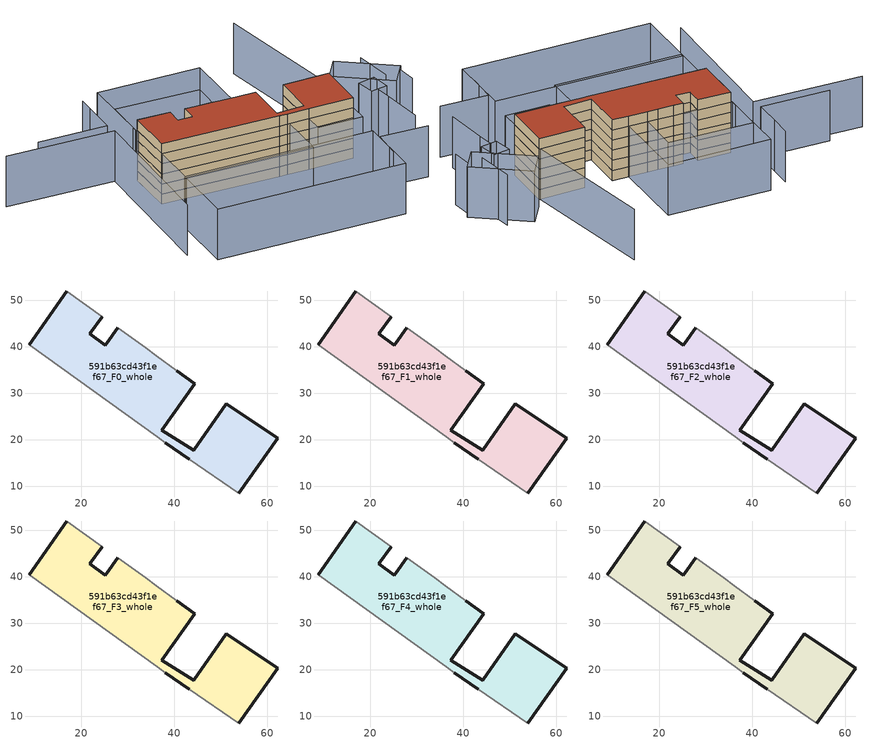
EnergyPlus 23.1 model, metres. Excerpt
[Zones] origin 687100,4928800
591b63cd43f1ef67_F0_whole
 floor ground (EU_floor_Construction): 51.19,27.72 62.24,20.31 53.88,8.51 43.27,15.82 38.13,19.36 36.34,20.59 8.86,40.44 16.91,51.98 24.53,46.47 21.82,42.82 25.15,40.34 25.49,40.71 27.89,44.03 30.07,42.46 33.84,39.72 36.15,38.06 40.55,34.87 44.43,32.06 37.35,22.02 44.18,17.68 z0
 wall outside (EU_wall_Construction): 38.13,19.36 43.27,15.82 / 53.88,8.51 62.24,20.31 51.19,27.72 44.18,17.68 37.35,22.02 44.43,32.06 40.55,34.87 / 27.89,44.03 25.49,40.71 25.15,40.34 21.82,42.82 24.53,46.47 / 16.91,51.98 8.86,40.44 z0:3
 wall adiabatic (EU_wall_Construction): 8.86,40.44 36.34,20.59 38.13,19.36 / 43.27,15.82 53.88,8.51 / 40.55,34.87 36.15,38.06 33.84,39.72 30.07,42.46 27.89,44.03 / 24.53,46.47 16.91,51.98 z0:3
591b63cd43f1ef67_F1_whole
 floor to 591b63cd43f1ef67_F0_whole (EU_floor_Construction): 51.19,27.72 62.24,20.31 53.88,8.51 43.27,15.82 38.13,19.36 36.34,20.59 8.86,40.44 16.91,51.98 24.53,46.47 21.82,42.82 25.15,40.34 25.49,40.71 27.89,44.03 30.07,42.46 33.84,39.72 36.15,38.06 40.55,34.87 44.43,32.06 37.35,22.02 44.18,17.68 z3
 wall outside (EU_wall_Construction): 38.13,19.36 43.27,15.82 / 53.88,8.51 62.24,20.31 51.19,27.72 44.18,17.68 37.35,22.02 44.43,32.06 40.55,34.87 / 27.89,44.03 25.49,40.71 25.15,40.34 21.82,42.82 24.53,46.47 / 16.91,51.98 8.86,40.44 z3:6
 wall adiabatic (EU_wall_Construction): 8.86,40.44 36.34,20.59 38.13,19.36 / 43.27,15.82 53.88,8.51 / 40.55,34.87 36.15,38.06 33.84,39.72 30.07,42.46 27.89,44.03 / 24.53,46.47 16.91,51.98 z3:6
591b63cd43f1ef67_F2_whole
 floor to 591b63cd43f1ef67_F1_whole (EU_floor_Construction): 51.19,27.72 62.24,20.31 53.88,8.51 43.27,15.82 38.13,19.36 36.34,20.59 8.86,40.44 16.91,51.98 24.53,46.47 21.82,42.82 25.15,40.34 25.49,40.71 27.89,44.03 30.07,42.46 33.84,39.72 36.15,38.06 40.55,34.87 44.43,32.06 37.35,22.02 44.18,17.68 z6
 wall outside (EU_wall_Construction): 38.13,19.36 43.27,15.82 / 53.88,8.51 62.24,20.31 51.19,27.72 44.18,17.68 37.35,22.02 44.43,32.06 40.55,34.87 / 27.89,44.03 25.49,40.71 25.15,40.34 21.82,42.82 24.53,46.47 / 16.91,51.98 8.86,40.44 z6:9
 wall adiabatic (EU_wall_Construction): 8.86,40.44 36.34,20.59 38.13,19.36 / 43.27,15.82 53.88,8.51 / 40.55,34.87 36.15,38.06 33.84,39.72 30.07,42.46 27.89,44.03 / 24.53,46.47 16.91,51.98 z6:9
591b63cd43f1ef67_F3_whole
 floor to 591b63cd43f1ef67_F2_whole (EU_floor_Construction): 51.19,27.72 62.24,20.31 53.88,8.51 43.27,15.82 38.13,19.36 36.34,20.59 8.86,40.44 16.91,51.98 24.53,46.47 21.82,42.82 25.15,40.34 25.49,40.71 27.89,44.03 30.07,42.46 33.84,39.72 36.15,38.06 40.55,34.87 44.43,32.06 37.35,22.02 44.18,17.68 z9
 wall outside (EU_wall_Construction): 38.13,19.36 43.27,15.82 / 53.88,8.51 62.24,20.31 51.19,27.72 44.18,17.68 37.35,22.02 44.43,32.06 40.55,34.87 / 27.89,44.03 25.49,40.71 25.15,40.34 21.82,42.82 24.53,46.47 / 16.91,51.98 8.86,40.44 z9:12
 wall adiabatic (EU_wall_Construction): 8.86,40.44 36.34,20.59 38.13,19.36 / 43.27,15.82 53.88,8.51 / 40.55,34.87 36.15,38.06 33.84,39.72 30.07,42.46 27.89,44.03 / 24.53,46.47 16.91,51.98 z9:12
591b63cd43f1ef67_F4_whole
 floor to 591b63cd43f1ef67_F3_whole (EU_floor_Construction): 51.19,27.72 62.24,20.31 53.88,8.51 43.27,15.82 38.13,19.36 36.34,20.59 8.86,40.44 16.91,51.98 24.53,46.47 21.82,42.82 25.15,40.34 25.49,40.71 27.89,44.03 30.07,42.46 33.84,39.72 36.15,38.06 40.55,34.87 44.43,32.06 37.35,22.02 44.18,17.68 z12
 wall outside (EU_wall_Construction): 38.13,19.36 43.27,15.82 / 53.88,8.51 62.24,20.31 51.19,27.72 44.18,17.68 37.35,22.02 44.43,32.06 40.55,34.87 / 27.89,44.03 25.49,40.71 25.15,40.34 21.82,42.82 24.53,46.47 / 16.91,51.98 8.86,40.44 z12:15
 wall adiabatic (EU_wall_Construction): 8.86,40.44 36.34,20.59 38.13,19.36 / 43.27,15.82 53.88,8.51 / 40.55,34.87 36.15,38.06 33.84,39.72 30.07,42.46 27.89,44.03 / 24.53,46.47 16.91,51.98 z12:15
591b63cd43f1ef67_F5_whole
 floor to 591b63cd43f1ef67_F4_whole (EU_floor_Construction): 51.19,27.72 62.24,20.31 53.88,8.51 43.27,15.82 38.13,19.36 36.34,20.59 8.86,40.44 16.91,51.98 24.53,46.47 21.82,42.82 25.15,40.34 25.49,40.71 27.89,44.03 30.07,42.46 33.84,39.72 36.15,38.06 40.55,34.87 44.43,32.06 37.35,22.02 44.18,17.68 z15
 wall outside (EU_wall_Construction): 38.13,19.36 43.27,15.82 / 53.88,8.51 62.24,20.31 51.19,27.72 44.18,17.68 37.35,22.02 44.43,32.06 40.55,34.87 / 27.89,44.03 25.49,40.71 25.15,40.34 21.82,42.82 24.53,46.47 / 16.91,51.98 8.86,40.44 z15:18
 wall adiabatic (EU_wall_Construction): 8.86,40.44 36.34,20.59 38.13,19.36 / 43.27,15.82 53.88,8.51 / 40.55,34.87 36.15,38.06 33.84,39.72 30.07,42.46 27.89,44.03 / 24.53,46.47 16.91,51.98 z15:18
 roof outside (EU_roof_Construction): 53.88,8.51 62.24,20.31 51.19,27.72 44.18,17.68 37.35,22.02 44.43,32.06 40.55,34.87 36.15,38.06 33.84,39.72 30.07,42.46 27.89,44.03 25.49,40.71 25.15,40.34 21.82,42.82 24.53,46.47 16.91,51.98 8.86,40.44 36.34,20.59 38.13,19.36 43.27,15.82 z18
shading: 38.47,-11.64 43.61,-4.76 / 43.61,-4.76 54.67,-13.02 / 58,-7.45 63.66,3.59 / 63.63,3.61 65.84,7.93 / 74.91,2.61 77.57,7.8 / -11.41,75.28 13.79,57.03 / 13.79,57.03 -11.73,21.79 / 73.28,9.58 78.18,19.51 / 61.64,19.55 78.4,57.06 / 20.94,68.01 15.12,59.93 / 15.12,59.93 -0.93,71.51 / 23.64,71.76 19.92,66.58 / 34.56,-17.36 -9.89,13.81 / -9.89,13.81 1.1,29.48 / 1.1,29.48 45.55,-1.68 / 45.55,-1.68 34.56,-17.36 / 0.72,28.77 8.86,40.44 / 8.86,40.44 38.89,19.5 / 38.89,19.5 30.75,7.83 / 30.75,7.83 0.72,28.77 / 50.91,4.15 40.27,11.42 / 40.27,11.42 43.27,15.82 / 43.27,15.82 53.91,8.55 / 53.91,8.55 50.91,4.15 / 70.55,11.52 68.39,6.53 / 68.39,6.53 63.87,8.49 / 63.87,8.49 66.02,13.48 / 66.02,13.48 70.55,11.52 / 73.06,24.83 79.29,8.36 / 79.29,8.36 71.91,5.56 / 71.91,5.56 65.67,22.03 / 65.67,22.03 73.06,24.83 / 36.14,38.06 16.48,52.29 / 16.48,52.29 23.73,62.29 / 23.73,62.29 43.39,48.05 / 43.39,48.05 36.14,38.06 / 53.56,53.54 40.55,34.87 / 40.55,34.87 16.21,51.84 / 16.21,51.84 29.22,70.51 / 29.22,70.51 53.56,53.54 z0:15
[Building]
EU S2 Campaign: North Axis=0; Terrain=City; Solar Distribution=FullExterior
[Site:Location]
Bologna: Latitude=44.5; Longitude=11.25; Time Zone=1; Elevation=37
[SizingPeriod:WeatherFileDays]
AnnualSizingPeriod: Begin Month=1; Begin Day of Month=1; End Month=12; End Day of Month=31; Day of Week for Start Day=Monday; Use Weather File Daylight Saving Period=No; Use Weather File Rain and Snow Indicators=No
[MATERIAL]
EU_InternalMass_Material: Roughness=MediumRough; Thickness=0.1; Conductivity=1; Density=1800; Specific Heat=900; Thermal Absorptance=0.9; Solar Absorptance=0.7; Visible Absorptance=0.7
[MATERIAL:NOMASS] Roughness=MediumRough; Thermal Absorptance=0.9; Solar Absorptance=0.7; Visible Absorptance=0.7
Name | Thermal Resistance
EU_wall_NoMass | 0.905828
EU_roof_NoMass | 0.37593
EU_floor_NoMass | 0.67114
[CONSTRUCTION]
EU_wall_Construction: EU_wall_NoMass
EU_roof_Construction: EU_roof_NoMass
EU_floor_Construction: EU_floor_NoMass
EU_InternalMass_Construction: EU_InternalMass_Material
[ZONE] Type=1; Multiplier=1; Ceiling Height=autocalculate; Volume=1990.95; Floor Area=autocalculate; Part of Total Floor Area=Yes
591b63cd43f1ef67_F0_whole; 591b63cd43f1ef67_F1_whole; 591b63cd43f1ef67_F2_whole; 591b63cd43f1ef67_F3_whole; 591b63cd43f1ef67_F4_whole; 591b63cd43f1ef67_F5_whole
[INTERNALMASS] Construction=EU_InternalMass_Construction; Surface Area=629.644
Name | Zone or ZoneList
591b63cd43f1ef67_F0_whole_EU_InternalMass | 591b63cd43f1ef67_F0_whole
591b63cd43f1ef67_F1_whole_EU_InternalMass | 591b63cd43f1ef67_F1_whole
591b63cd43f1ef67_F2_whole_EU_InternalMass | 591b63cd43f1ef67_F2_whole
591b63cd43f1ef67_F3_whole_EU_InternalMass | 591b63cd43f1ef67_F3_whole
591b63cd43f1ef67_F4_whole_EU_InternalMass | 591b63cd43f1ef67_F4_whole
591b63cd43f1ef67_F5_whole_EU_InternalMass | 591b63cd43f1ef67_F5_whole
[OTHEREQUIPMENT] Fuel Type=Electricity; Design Level Calculation Method=Watts/Area; Power per Zone Floor Area=1; Fraction Latent=0; Fraction Radiant=0; Fraction Lost=0; Carbon Dioxide Generation Rate=0; EndUse Subcategory=EU_Step8_InternalGains
Name | Zone or ZoneList or Space or SpaceList | Schedule
EU_Step8_InternalGain_591b63cd43f1ef67_F0_whole_f000 | 591b63cd43f1ef67_F0_whole | EU_Step8_GainSchedule_591b63cd43f1ef67_F0_whole_f000
EU_Step8_InternalGain_591b63cd43f1ef67_F1_whole_f000 | 591b63cd43f1ef67_F1_whole | EU_Step8_GainSchedule_591b63cd43f1ef67_F1_whole_f000
EU_Step8_InternalGain_591b63cd43f1ef67_F2_whole_f000 | 591b63cd43f1ef67_F2_whole | EU_Step8_GainSchedule_591b63cd43f1ef67_F2_whole_f000
EU_Step8_InternalGain_591b63cd43f1ef67_F3_whole_f000 | 591b63cd43f1ef67_F3_whole | EU_Step8_GainSchedule_591b63cd43f1ef67_F3_whole_f000
EU_Step8_InternalGain_591b63cd43f1ef67_F4_whole_f000 | 591b63cd43f1ef67_F4_whole | EU_Step8_GainSchedule_591b63cd43f1ef67_F4_whole_f000
EU_Step8_InternalGain_591b63cd43f1ef67_F5_whole_f000 | 591b63cd43f1ef67_F5_whole | EU_Step8_GainSchedule_591b63cd43f1ef67_F5_whole_f000
[ZONEVENTILATION:DESIGNFLOWRATE] Schedule=EU_AlwaysOn; Design Flow Rate Calculation Method=AirChanges/Hour; Air Changes per Hour=0.73129; Ventilation Type=Natural; Fan Pressure Rise=0; Fan Total Efficiency=1; Constant Term Coefficient=1; Temperature Term Coefficient=0; Velocity Term Coefficient=0; Velocity Squared Term Coefficient=0; Minimum Indoor Temperature=-100; Maximum Indoor Temperature=100; Delta Temperature=-100; Minimum Outdoor Temperature=-100; Maximum Outdoor Temperature=100; Maximum Wind Speed=40
Name | Zone or ZoneList or Space or SpaceList
EU_ConstantAir_591b63cd43f1ef67_F0_whole | 591b63cd43f1ef67_F0_whole
EU_ConstantAir_591b63cd43f1ef67_F1_whole | 591b63cd43f1ef67_F1_whole
EU_ConstantAir_591b63cd43f1ef67_F2_whole | 591b63cd43f1ef67_F2_whole
EU_ConstantAir_591b63cd43f1ef67_F3_whole | 591b63cd43f1ef67_F3_whole
EU_ConstantAir_591b63cd43f1ef67_F4_whole | 591b63cd43f1ef67_F4_whole
EU_ConstantAir_591b63cd43f1ef67_F5_whole | 591b63cd43f1ef67_F5_whole
[HVACTEMPLATE:THERMOSTAT] Constant Heating Setpoint=20; Constant Cooling Setpoint=50
EU_HeatOnly_591b63cd43f1ef67_F0_whole; EU_HeatOnly_591b63cd43f1ef67_F1_whole; EU_HeatOnly_591b63cd43f1ef67_F2_whole; EU_HeatOnly_591b63cd43f1ef67_F3_whole; EU_HeatOnly_591b63cd43f1ef67_F4_whole; EU_HeatOnly_591b63cd43f1ef67_F5_whole
[HVACTEMPLATE:ZONE:IDEALLOADSAIRSYSTEM] System Availability Schedule=EU_AlwaysOn; Maximum Heating Supply Air Temperature=50; Minimum Cooling Supply Air Temperature=13; Maximum Heating Supply Air Humidity Ratio=0.0156; Minimum Cooling Supply Air Humidity Ratio=0.0077; Heating Limit=NoLimit; Cooling Limit=NoLimit; Heating Availability Schedule=EU_AlwaysOn; Cooling Availability Schedule=EU_CoolingOff; Dehumidification Control Type=ConstantSensibleHeatRatio; Cooling Sensible Heat Ratio=0.7; Dehumidification Setpoint=60; Humidification Control Type=None; Humidification Setpoint=30; Outdoor Air Method=None; Outdoor Air Flow Rate per Person=0.00944; Outdoor Air Flow Rate per Zone Floor Area=0; Outdoor Air Flow Rate per Zone=0; Demand Controlled Ventilation Type=None; Outdoor Air Economizer Type=NoEconomizer; Heat Recovery Type=None; Sensible Heat Recovery Effectiveness=0.7; Latent Heat Recovery Effectiveness=0.65
Name | Template Thermostat
591b63cd43f1ef67_F0_whole | EU_HeatOnly_591b63cd43f1ef67_F0_whole
591b63cd43f1ef67_F1_whole | EU_HeatOnly_591b63cd43f1ef67_F1_whole
591b63cd43f1ef67_F2_whole | EU_HeatOnly_591b63cd43f1ef67_F2_whole
591b63cd43f1ef67_F3_whole | EU_HeatOnly_591b63cd43f1ef67_F3_whole
591b63cd43f1ef67_F4_whole | EU_HeatOnly_591b63cd43f1ef67_F4_whole
591b63cd43f1ef67_F5_whole | EU_HeatOnly_591b63cd43f1ef67_F5_whole
[SIZING:ZONE] Zone Cooling Design Supply Air Temperature Input Method=SupplyAirTemperature; Zone Cooling Design Supply Air Temperature=13; Zone Heating Design Supply Air Temperature Input Method=SupplyAirTemperature; Zone Heating Design Supply Air Temperature=50; Zone Cooling Design Supply Air Humidity Ratio=0.008; Zone Heating Design Supply Air Humidity Ratio=0.008; Cooling Design Air Flow Method=DesignDay; Cooling Design Air Flow Rate=0; Cooling Minimum Air Flow per Zone Floor Area=0.000762; Cooling Minimum Air Flow=0; Cooling Minimum Air Flow Fraction=0.2; Heating Design Air Flow Method=DesignDay; Heating Design Air Flow Rate=0; Heating Maximum Air Flow per Zone Floor Area=0.002032; Heating Maximum Air Flow=0.141576; Heating Maximum Air Flow Fraction=0.3; Account for Dedicated Outdoor Air System=No; Dedicated Outdoor Air System Control Strategy=NeutralSupplyAir; Dedicated Outdoor Air Low Setpoint Temperature for Design=autosize; Dedicated Outdoor Air High Setpoint Temperature for Design=autosize; Zone Load Sizing Method=Sensible Load Only No Latent Load; Zone Latent Cooling Design Supply Air Humidity Ratio Input Method=HumidityRatioDifference; Zone Cooling Design Supply Air Humidity Ratio Difference=0.005; Zone Latent Heating Design Supply Air Humidity Ratio Input Method=HumidityRatioDifference; Zone Humidification Design Supply Air Humidity Ratio Difference=0.005
591b63cd43f1ef67_F0_whole; 591b63cd43f1ef67_F1_whole; 591b63cd43f1ef67_F2_whole; 591b63cd43f1ef67_F3_whole; 591b63cd43f1ef67_F4_whole; 591b63cd43f1ef67_F5_whole
[SCHEDULE:CONSTANT]
Name | Hourly Value
EU_AlwaysOn | 1
EU_CoolingOff | 0
[SCHEDULE:FILE] Column Number=1; Rows to Skip at Top=0; Number of Hours of Data=8760; Column Separator=Comma; Interpolate to Timestep=No; Minutes per Item=60; Adjust Schedule for Daylight Savings=Yes
Name | File
EU_Step8_GainSchedule_591b63cd43f1ef67_F0_whole_f000 | ../../schedules/591b63cd43f1ef67/591b63cd43f1ef67_F0_whole_f000_gain.csv
EU_Step8_GainSchedule_591b63cd43f1ef67_F1_whole_f000 | ../../schedules/591b63cd43f1ef67/591b63cd43f1ef67_F1_whole_f000_gain.csv
EU_Step8_GainSchedule_591b63cd43f1ef67_F2_whole_f000 | ../../schedules/591b63cd43f1ef67/591b63cd43f1ef67_F2_whole_f000_gain.csv
EU_Step8_GainSchedule_591b63cd43f1ef67_F3_whole_f000 | ../../schedules/591b63cd43f1ef67/591b63cd43f1ef67_F3_whole_f000_gain.csv
EU_Step8_GainSchedule_591b63cd43f1ef67_F4_whole_f000 | ../../schedules/591b63cd43f1ef67/591b63cd43f1ef67_F4_whole_f000_gain.csv
EU_Step8_GainSchedule_591b63cd43f1ef67_F5_whole_f000 | ../../schedules/591b63cd43f1ef67/591b63cd43f1ef67_F5_whole_f000_gain.csv
